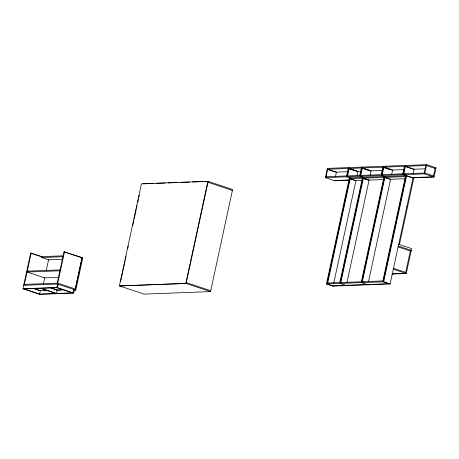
<?xml version="1.0" encoding="UTF-8"?>
<svg xmlns="http://www.w3.org/2000/svg" width="459" height="459" viewBox="0 0 459 459"><rect width="100%" height="100%" fill="white"/><g stroke="black" fill="none" stroke-linecap="round" stroke-linejoin="round"><path stroke-width="0.69" d="M74.398 289.635L73.658 293.072L39.807 294.339L22.95 288.734L30.655 253.104L42.67 256.908M31.172 253.081L24.402 284.396L25.756 284.844M62.837 259.283L48.568 259.817L41.649 257.516L41.838 256.633L63.239 255.829M43.341 283.983L44.695 277.724M46.204 270.764L48.608 259.633M57.214 283.163L63.985 251.848L82.092 257.683L75.133 289.881L57.541 284.023L23.69 285.297M22.95 288.734L56.801 287.46L64.501 251.83M58.276 284.27L57.53 287.707L23.684 288.975M73.664 289.394L72.924 292.825L39.072 294.099M75.827 290.025L82.746 258.027L82.012 257.786L75.098 289.784L75.827 290.025L74.427 290.077M119.374 285.882L141.447 183.801L207.881 181.305L232.598 189.533L210.526 291.614L144.092 294.11L119.374 285.882L185.809 283.387L210.526 291.614M120.717 281.086L122.834 271.298M123.012 270.466L125.123 260.712M125.405 259.41L126.024 256.535M127.682 248.87L128.285 246.081M132.651 225.88L133.867 220.251M134.16 218.914L136.139 209.769M136.421 208.466L137.046 205.569M137.798 202.075L138.406 199.281M138.704 197.881L139.312 195.081M185.809 283.387L207.881 181.305M349.402 180.221L334.829 180.766L325.379 177.622L327.382 168.384L426.606 164.661L436.05 167.805L434.053 177.042L412.538 177.851L403.094 174.707L405.09 165.464M326.091 176.721L327.703 169.245L336.418 172.148L335.535 176.222M346.574 175.952L348.186 168.476M348.892 167.575L346.895 176.818L350.246 177.931M347.606 175.912L349.219 168.442L357.934 171.339L357.05 175.418M413.215 177.099L390.116 283.937L332.884 286.083L326.452 283.943L349.391 177.84L406.622 175.688L413.054 177.828M349.907 177.817L326.969 283.926L333.4 286.066M333.831 282.819L355.937 180.582L350.234 178.683L327.674 283.025L328.942 283.444M359.736 175.458L361.353 167.983M362.059 167.082L360.063 176.325L363.413 177.438M360.768 175.418L362.386 167.948L371.101 170.846L370.218 174.919M339.809 282.566L362.369 178.23M363.075 177.323L340.136 283.433L346.568 285.573M340.842 282.526L363.402 178.19L369.099 180.083L346.998 282.325M381.251 174.649L382.869 167.179M383.575 166.273L381.578 175.516L385.858 176.939M382.284 174.609L383.902 167.139L392.611 170.037L391.584 174.793M361.325 281.757L383.885 177.421M384.59 176.514L361.652 282.624L368.084 284.764M368.514 281.516L390.615 179.28L384.917 177.381L362.358 281.723L363.626 282.142M402.767 173.841L404.385 166.37M382.84 280.954L405.395 176.612M406.106 175.711L383.162 281.815L389.599 283.955M326.452 283.943L383.678 281.797L406.622 175.688M413.1 173.984L414.127 169.228L405.417 166.33L403.8 173.806L405.142 174.248M399.422 244.527L413.943 177.346M424.282 173.037L425.895 165.561M325.379 177.622L424.604 173.898L426.606 164.661M410.518 250.115L405.509 273.277L392.606 273.765M391.86 274.063L406.244 273.524L411.253 250.356M435.316 167.558L433.319 176.801L411.803 177.604M327.187 169.268L426.411 165.544L435.126 168.442M347.698 171.723L335.902 172.165L328.529 169.715M356.901 171.379L360.883 171.23M370.069 170.886L382.381 170.421M403.897 169.612L392.095 170.059L384.057 167.38M425.413 168.809L413.611 169.251L405.567 166.571M325.574 176.738L424.799 173.014L433.508 175.917M143.156 183.841L153.163 183.468M156.02 183.359L165.303 183.009M168.16 182.906L177.449 182.556M180.307 182.447L189.59 182.097M192.447 181.993L202.453 181.615M204.594 181.534L208.168 181.403L186.096 283.484L119.661 285.98M349.718 178.7L405.911 176.595M334.095 180.525L349.362 179.951M362.346 180.341L355.421 180.599L350.349 178.912M368.066 180.123L383.162 179.555M405.366 178.723L390.098 179.297L385.032 177.61M231.887 190.433L232.403 190.416L207.973 182.286M41.649 257.516L63.049 256.713M82.092 257.683L63.985 251.848M60.083 269.909L27.265 271.143L28.619 271.59M59.888 270.793L27.075 272.026L44.666 277.879L58.93 277.345M23.885 284.414L57.731 283.14L75.322 288.998M39.818 290.662L48.281 290.346M56.744 290.025L63.795 289.761M44.075 290.771L46.898 290.667M56.767 290.295L61.001 290.14M327.158 283.042L383.357 280.931M332.666 285.819L388.865 283.714M210.199 290.748L210.715 290.731L186.285 282.601M424.604 173.898L434.053 177.042M384.206 167.621L388.899 169.182M362.541 168.189L370.585 170.863M362.696 168.43L368.726 170.438M348.702 168.459L357.418 171.356M349.529 168.923L355.559 170.932M362.885 178.207L368.583 180.106M363.637 178.649L365.536 179.28M406.858 206.493L407.592 206.734M398.687 244.28L411.838 248.658L411.459 250.425L398.303 246.047M398.114 246.931L410.329 250.998M393.489 268.331L405.704 272.394M393.294 269.215L406.244 273.524M392.548 273.765L393.334 274.006M383.678 281.797L390.116 283.937M30.655 253.104L41.476 256.701M56.801 287.46L73.658 293.072M57.014 287.724L72.407 292.848M49.899 287.558L57.26 290.008L56.514 293.444L41.126 288.321M51.385 288.246L56.073 289.801M40.61 288.338L55.998 293.462M33.639 288.418L40.335 290.645L39.589 294.076L24.201 288.958M35.131 289.101L39.927 290.702"/></g></svg>
